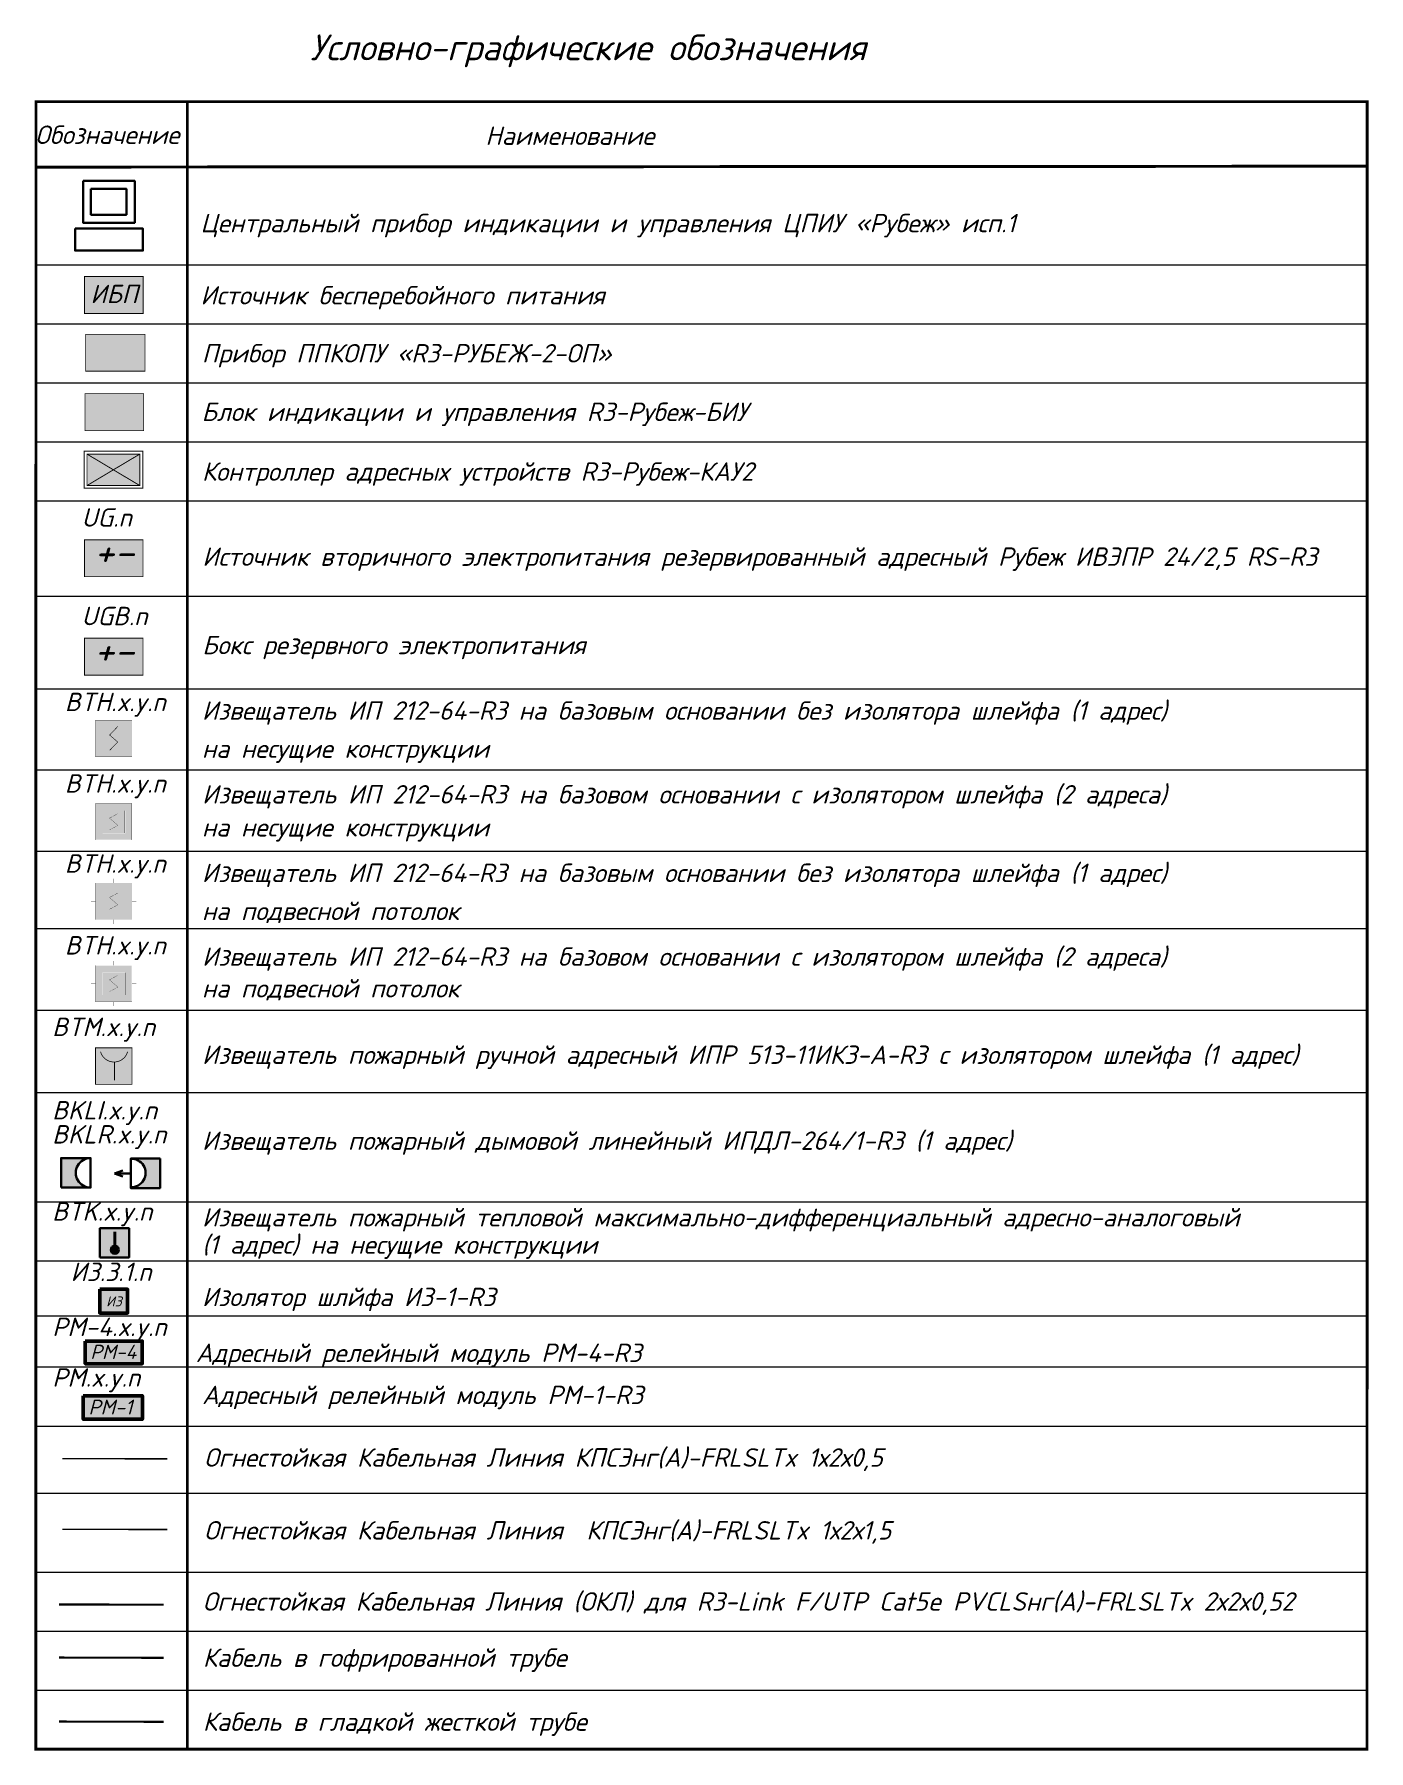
# Model space of a CAD drawing. Header units: millimetres. Extents: x -352922 to 707789, y -273589 to 355472.
# Drawn here: x 115032 to 133123, y -273589 to -250321 of the extents above; entities that cross this region are included whole.
import ezdxf
from ezdxf.enums import TextEntityAlignment as Align

# ---------------------------------------------------------------- set-up
doc = ezdxf.new("R2010")
doc.units = ezdxf.units.MM
doc.header["$LTSCALE"] = 0.5
doc.layers.get('0').update_dxf_attribs({"lineweight": 18})
for name, color, linetype, lineweight in [('! 1 Трасса ПС', 1, 'Continuous', 40), ('! BSN__тонкая  текст - 015', 250, 'Continuous', 15), ('! BSN__тонкая  текст - 02', 250, 'Continuous', 20), ('! ЗКПС НОМЕР 1', 4, 'Continuous', 50), ('! тонкая  текст - 02', 5, 'Continuous', 20), ('13_АПС_кабели', 1, 'Continuous', 30), ('13_АПС_оборудование', 1, 'Continuous', 30), ('13_АПС_текст', 1, 'Continuous', 30), ('7 - тонкая  текст - 02', 5, 'Continuous', 20), ('BSN__основная - 06', 1, 'Continuous', 60), ('BSN__тонкая  текст - 02', 5, 'Continuous', 20), ('RC-Приборы_управления_и_блоки_индикации', 1, 'Continuous', 30), ('АР_Штриховка_Стималит', 5, 'Continuous', 0), ('ОХР', 5, 'Continuous', 30), ('СС_АПС_Оборудование', 1, 'Continuous', 25)]:
    doc.layers.add(name, color=color, linetype=linetype, lineweight=lineweight)
doc.layers.add('! ЗКПС НОМЕР 2', color=7, linetype='Continuous', lineweight=0, true_color=0xf3aae6, transparency=0.5)
for name, color, linetype in [('00_RS485', 30, 'Continuous'), ('1-ПС оборудование', 1, 'Continuous'), ('_ПС', 1, 'Continuous')]:
    doc.layers.add(name, color=color, linetype=linetype)
doc.styles.add('ISOCPEUR', font='isocpeui.ttf', dxfattribs={"height": 250})
doc.linetypes.add('Рабочее в трубе  _о_о_', pattern='A,5,2,[133,ltypeshp.shx,S=0.4,R=0,X=0,Y=0.75],3', length=10)

# ---------------------------------------------------------------- blocks, each defined once
blk = doc.blocks.new('194')
h = blk.add_hatch(color=1)
h.dxf.hatch_style = 1
h.paths.add_polyline_path([(1511.751163714522, -5347.311006320939), (1519.690676613215, -5347.311006320939), (1519.690676613215, -5342.296440308546)])
at = {"ltscale": 0.01, "true_color": 0xe3e3e3}
h = blk.add_hatch(color=254, dxfattribs=at)
h.dxf.hatch_style = 1
h.paths.add_polyline_path([(1519.690676613215, -5342.296440308546), (1511.751163714522, -5342.296440308546), (1511.751163714522, -5347.311006320939), (1519.690676613215, -5347.311006320939)])
at = {"layer": '! тонкая  текст - 02', "color": 1, "ltscale": 100, "const_width": 0.1}
blk.add_lwpolyline([(1511.751163714522, -5342.296440308546), (1519.690676613215, -5342.296440308546), (1519.690676613215, -5347.311006320939), (1511.751163714522, -5347.311006320939)], close=True, dxfattribs=at)
blk = doc.blocks.new('MDL')
at = {"layer": 'АР_Штриховка_Стималит', "true_color": 0xe3e3e3}
h = blk.add_hatch(color=254, dxfattribs=at)
h.dxf.hatch_style = 1
h.paths.add_polyline_path([(137700.7790523173, 401152.6382357341), (137700.7790523173, 401148.3746255544), (137704.3575540328, 401150.5064306442)])
h.paths.add_polyline_path([(137707.9360557483, 401152.6382357341), (137700.7790523173, 401152.6382357341), (137704.3575540328, 401150.5064306442)])
h.paths.add_polyline_path([(137707.9360557483, 401152.6382357341), (137704.3575540328, 401150.5064306443), (137707.9360557483, 401148.3746255544)])
h.paths.add_polyline_path([(137704.3575540328, 401150.5064306442), (137700.7790523173, 401148.3746255544), (137707.9360557483, 401148.3746255544)])
at = {"layer": '1-ПС оборудование', "color": 1, "ltscale": 100, "const_width": 0.125, "elevation": -0.00250876631890656}
for points in [[(137708.3377265186, 401153.0185527578), (137700.3982136199, 401153.0185527578), (137700.3982136199, 401148.0039867454), (137708.3377265186, 401148.0039867454)], [(137707.9360557483, 401152.6382357341), (137700.7790523173, 401152.6382357341), (137700.7790523173, 401148.3746255544), (137707.9360557483, 401148.3746255544)]]:
    blk.add_lwpolyline(points, close=True, dxfattribs=at)
for points in [[(137707.9360557483, 401152.6382357341), (137700.7790523173, 401148.3746255544)], [(137700.7790523173, 401152.6382357341), (137707.9360557483, 401148.3746255544)]]:
    blk.add_lwpolyline(points, dxfattribs=at)
blk = doc.blocks.new('195')
at = {"ltscale": 0.01, "true_color": 0xe3e3e3}
h = blk.add_hatch(color=254, dxfattribs=at)
h.dxf.hatch_style = 1
h.paths.add_polyline_path([(-14318.12914582455, -22148.17009618777), (-14318.12914582455, -22153.17009618777), (-14310.06452196525, -22153.17009618777), (-14310.06452196525, -22148.17009618777)])
at = {"layer": 'RC-Приборы_управления_и_блоки_индикации'}
h = blk.add_hatch(color=256, dxfattribs=at)
h.dxf.hatch_style = 1
h.paths.add_polyline_path([(-14314.1028468427, -22153.16476192712), (-14314.1028468427, -22150.66476192712), (-14310.0835816762, -22150.66476192712), (-14310.0835816762, -22153.16476192712)])
at = {"layer": 'RC-Приборы_управления_и_блоки_индикации', "const_width": 0.1}
blk.add_lwpolyline([(-14310.06452196525, -22153.17009618777), (-14318.12914582455, -22153.17009618777), (-14318.12914582455, -22148.17009618777), (-14310.06452196525, -22148.17009618777)], close=True, dxfattribs=at)
blk = doc.blocks.new('ИПР1')
at = {"layer": 'АР_Штриховка_Стималит', "ltscale": 0.01, "true_color": 0xffffff}
h = blk.add_hatch(color=7, dxfattribs=at)
h.dxf.hatch_style = 1
h.paths.add_polyline_path([(-11645.54715931663, -30228.88040330663), (-11645.54715931663, -30233.84005440772), (-11640.58769875232, -30233.84005440772), (-11640.58769875232, -30228.88040330663)])
at = {"layer": 'BSN__основная - 06', "ltscale": 100, "const_width": 0.1}
blk.add_lwpolyline([(-11645.54715931663, -30228.88040330663), (-11640.58769875232, -30228.88040330663), (-11640.58769875232, -30233.84005440772), (-11645.54715931663, -30233.84005440772)], close=True, dxfattribs=at)
for points in [[(-11644.8620281129, -30229.41071400337), (-11644.814082984, -30229.56068031187), (-11644.78990816942, -30229.62230205839), (-11644.766935892, -30229.67670526716), (-11644.74706343253, -30229.71969718102), (-11644.7257567966, -30229.76248434692), (-11644.6896298333, -30229.82996761479), (-11644.6471706196, -30229.90487238247), (-11644.60051789685, -30229.97663429991), (-11644.55491353685, -30230.04053907929), (-11644.50511566782, -30230.10339623358), (-11644.42899447982, -30230.19126542925), (-11644.3839143012, -30230.23945590761), (-11644.32048754228, -30230.30021783669), (-11644.20778709569, -30230.39659879345), (-11644.1080122526, -30230.47028881416), (-11644.00736815177, -30230.53471740603), (-11643.91406270632, -30230.58814598474), (-11643.81341860548, -30230.63686027558), (-11643.70596003067, -30230.68295550393), (-11643.58721824855, -30230.72255103226), (-11643.45721964253, -30230.75764627219), (-11643.35133366991, -30230.77859864873), (-11643.22867366113, -30230.79588436242), (-11642.9833124413, -30230.80789363052), (-11642.74935937222, -30230.78639623499), (-11642.54967660675, -30230.74794412055), (-11642.29446304363, -30230.66178555635), (-11642.03924948053, -30230.53771724278), (-11641.80472893571, -30230.36195380054), (-11641.60124783119, -30230.17240497918), (-11641.45508706322, -30229.96733561711), (-11641.32910129221, -30229.76698691718), (-11641.23427333814, -30229.53550295922), (-11641.19354456221, -30229.41166690004)], [(-11642.97320039, -30230.81666008814), (-11642.97320039, -30233.28851311619)]]:
    blk.add_lwpolyline(points, dxfattribs=at)
blk = doc.blocks.new('*U23')
at = {"linetype": 'Continuous', "lineweight": 20, "true_color": 0xffffff, "transparency": 33554559}
h = blk.add_hatch(color=7, dxfattribs=at)
h.dxf.hatch_style = 1
h.paths.add_polyline_path([(-218.17669289062, 520.6297242049238), (-218.17669289062, -275.6544544163241), (1786.433933452447, -275.6544544163241), (1786.433933452447, 520.6297242049238)])
h.paths.add_polyline_path([(-1570.366124366617, -1070.031865632977), (1672.596375633383, -1070.031865632977), (1672.596375633383, -565.1318656329767), (-1570.366124366617, -565.1318656329767)], flags=9)
at = {"color": 1, "lineweight": 50, "transparency": 33554559}
blk.add_lwpolyline([(-218.17669289062, 520.6297242049238), (1786.433933452447, 520.6297242049238), (1786.433933452447, -275.6544544163241), (-218.17669289062, -275.6544544163241)], close=True, dxfattribs=at)
at = {"color": 1, "transparency": 33554559, "insert": (-42.20361465608585, 390.0268874110152), "char_height": 500, "attachment_point": 1, "style": 'ISOCPEUR'}
blk.add_mtext_dynamic_manual_height_columns('РМ-1', width=896.2439138138725, gutter_width=1500, heights=[0], dxfattribs=at)
at = {"transparency": 33554559, "style": 'ISOCPEUR'}
blk.add_attdef('НУМЕРАЦИЯ', (-977.2011125380532, 936.9417496873089), '', height=500, dxfattribs=at)
at = {"color": 5, "transparency": 33554559, "style": 'ISOCPEUR'}
blk.add_attdef('ПОМ.', text='', height=200, dxfattribs=at).set_placement((-37.32930324019981, 472.9460033446521), align=Align.RIGHT)
at = {"transparency": 33554559, "style": 'ISOCPEUR', "flags": 1}
blk.add_attdef('НОМ', (1222.063316117503, 569.9191997461585), '', height=250, dxfattribs=at)
at = {"color": 6, "lineweight": 20, "transparency": 33554559, "style": 'ISOCPEUR', "flags": 1}
for tag, p in [('ПОМЕЩЕНИЕ', (1644.705940218919, -43.09358822065406)), ('ИД', (2550.387777871743, -399.9893409157667))]:
    blk.add_attdef(tag, p, '', height=250, dxfattribs=at)
at = {"color": 6, "lineweight": 40, "transparency": 33554559, "style": 'ISOCPEUR'}
blk.add_attdef('СЛУЖЕБНЫЙОТКР', (-996.5339245406794, -746.8217772839562), '', height=220, dxfattribs=at)
at = {"color": 2, "linetype": 'Continuous', "lineweight": 30, "transparency": 33554559, "style": 'ISOCPEUR', "flags": 1}
blk.add_attdef('ID', (2009.733958638244, -410.7006026413219), '', height=250, dxfattribs=at)
blk = doc.blocks.new('АРМ СВН')
at = {"layer": 'ОХР', "color": 0, "lineweight": 30}
for points in [[(95408.01438636158, 95807.05962782627), (96806.42184401129, 95807.05962782627), (96806.42184401129, 94673.0654027496), (95408.01438636158, 94673.0654027496)], [(95618.12100405525, 95588.48533490094), (96582.49526376475, 95588.48533490094), (96582.49526376475, 94890.95756457743), (95618.12100405525, 94890.95756457743)], [(95188.19060749596, 94515.20077744825), (97030.13248735527, 94515.20077744825), (97030.13248735527, 93920.18756627219), (95188.19060749596, 93920.18756627219)]]:
    blk.add_lwpolyline(points, close=True, dxfattribs=at)
blk = doc.blocks.new('БП1')
at = {"ltscale": 0.01, "true_color": 0xe3e3e3}
h = blk.add_hatch(color=254, dxfattribs=at)
h.dxf.hatch_style = 1
h.paths.add_polyline_path([(-11668.50352331102, -30194.50509414471), (-11668.50352331102, -30189.49052813228), (-11676.4430362097, -30189.49052813228), (-11676.4430362097, -30194.50509414471)])
at = {"layer": '! тонкая  текст - 02', "color": 1, "ltscale": 100, "const_width": 0.125, "elevation": 0.00250876631890656}
blk.add_lwpolyline([(-11676.4430362097, -30189.49052813228), (-11668.50352331102, -30189.49052813228), (-11668.50352331102, -30194.50509414471), (-11676.4430362097, -30194.50509414471)], close=True, dxfattribs=at)
at = {"layer": '! BSN__тонкая  текст - 015', "color": 1, "style": 'ISOCPEUR'}
blk.add_text('ИБП', height=2.5, dxfattribs=at).set_placement((-11672.43482024962, -30193.11421281847), align=Align.CENTER)
blk = doc.blocks.new('*U22')
at = {"linetype": 'Continuous', "lineweight": 20, "true_color": 0xffffff, "transparency": 33554559}
h = blk.add_hatch(color=7, dxfattribs=at)
h.dxf.hatch_style = 1
h.paths.add_polyline_path([(-275.539010918541, 639.6803268585552), (-275.539010918541, -156.6038517626927), (1729.071615424526, -156.6038517626927), (1729.071615424526, 639.6803268585552)])
h.paths.add_polyline_path([(-1627.728442394538, -950.9812629793453), (1615.234057605462, -950.9812629793453), (1615.234057605462, -446.0812629793453), (-1627.728442394538, -446.0812629793453)], flags=9)
at = {"color": 1, "lineweight": 50, "transparency": 33554559}
blk.add_lwpolyline([(-275.539010918541, 639.6803268585552), (1729.071615424526, 639.6803268585552), (1729.071615424526, -156.6038517626927), (-275.539010918541, -156.6038517626927)], close=True, dxfattribs=at)
at = {"color": 1, "transparency": 33554559, "insert": (-99.56593268400684, 509.0774900646466), "char_height": 500, "attachment_point": 1, "style": 'ISOCPEUR'}
blk.add_mtext_dynamic_manual_height_columns('РМ-4', width=896.2439138138725, gutter_width=1500, heights=[0], dxfattribs=at)
at = {"transparency": 33554559, "style": 'ISOCPEUR'}
blk.add_attdef('НУМЕРАЦИЯ', (-115.9913303621947, 839.4726057040048), '', height=500, dxfattribs=at)
at = {"color": 5, "transparency": 33554559, "style": 'ISOCPEUR'}
blk.add_attdef('ПОМ.', text='', height=200, dxfattribs=at).set_placement((-37.32930324019981, 472.9460033446521), align=Align.RIGHT)
at = {"transparency": 33554559, "style": 'ISOCPEUR', "flags": 1}
blk.add_attdef('НОМ', (1222.063316117503, 569.9191997461585), '', height=250, dxfattribs=at)
at = {"color": 6, "lineweight": 20, "transparency": 33554559, "style": 'ISOCPEUR', "flags": 1}
for tag, p in [('ПОМЕЩЕНИЕ', (1644.705940218919, -43.09358822065406)), ('ИД', (2550.387777871743, -399.9893409157667))]:
    blk.add_attdef(tag, p, '', height=250, dxfattribs=at)
at = {"color": 6, "lineweight": 40, "transparency": 33554559, "style": 'ISOCPEUR'}
blk.add_attdef('СЛУЖЕБНЫЙОТКР', (-996.5339245406794, -746.8217772839562), '', height=220, dxfattribs=at)
at = {"color": 2, "linetype": 'Continuous', "lineweight": 30, "transparency": 33554559, "style": 'ISOCPEUR', "flags": 1}
blk.add_attdef('ID', (2009.733958638244, -410.7006026413219), '', height=250, dxfattribs=at)
blk = doc.blocks.new('ФОН')
at = {"color": 1, "linetype": 'Continuous', "lineweight": 30, "transparency": 33554559}
blk.add_lwpolyline([(68.61234657499813, 234.3966432178434), (73.74055137499812, 234.3966432178434), (73.74055137499812, 239.5248480178434), (68.61234657499813, 239.5248480178434)], close=True, dxfattribs=at)
blk = doc.blocks.new('мчсяячмафыв')
h = blk.add_hatch(color=1)
h.dxf.hatch_style = 1
h.paths.add_polyline_path([(0.5552731010556613, -0.760371762680732), (0.5552731010556617, -0.593012155937231), (-4.57293169894433, -0.593012155937231), (-4.57293169894433, -5.721216955937223), (0.3672160093186676, -5.721216955937223, -1)])
at = {"color": 1}
for points in [[(3.391799086195533, -3.157114555937142), (1.911339277728985, -2.634551501774695)], [(0.5552731010557181, -3.157114555937142), (3.391799086195533, -3.157114555937142)], [(3.391799086195533, -3.157114555937142), (1.911339277728985, -3.679677610099588)]]:
    blk.add_lwpolyline(points, dxfattribs=at)
blk.add_arc((0.4612445552029385, -3.240794359309575), 2.482204186867421, 87.8290552541946, 272.1709447458054, dxfattribs=at)
blk.add_blockref('ФОН', (-73.18527827394246, -240.1178601737806))
blk = doc.blocks.new('A$C9eb36a08')
h = blk.add_hatch(color=1)
h.dxf.hatch_style = 1
edge = h.paths.add_edge_path()
edge.add_line((200.624639307257, 206.1965686440526), (-198.735335133737, 206.1965686440526))
edge.add_line((-198.735335133737, 206.1965686440526), (-198.735335133737, -193.1634057969059))
edge.add_line((-198.735335133737, -193.1634057969059), (200.6246393097099, -193.1634057969059))
edge.add_arc((199.4584976383815, 6.516581423566208), 199.683392355913, 89.66539342633052, 270.3346065743733, ccw=False)
at = {"color": 1}
blk.add_arc((199.5763771503336, 6.516581423618684), 199.6827387380083, 89.69921649752291, 270.3007835024771, dxfattribs=at)
at = {"xscale": 77.8752, "yscale": 77.8752, "zscale": 77.8752}
blk.add_blockref('ФОН', (-5541.935547130997, -18446.84887571511), dxfattribs=at)
blk = doc.blocks.new('Т1')
at = {"linetype": 'Continuous', "lineweight": 20, "true_color": 0xffffff}
h = blk.add_hatch(color=7, dxfattribs=at)
h.dxf.hatch_style = 1
h.paths.add_polyline_path([(73.74055137499812, 239.5248480178434), (68.61234657499813, 239.5248480178434), (68.61234657499813, 234.3966432178434), (73.74055137499812, 234.3966432178434)])
h = blk.add_hatch(color=7, dxfattribs=at)
h.dxf.hatch_style = 1
h.paths.add_polyline_path([(71.88519195425265, 235.7220385474235, 1), (70.60314075425264, 235.7220385474235, 1)])
at = {"color": 1, "linetype": 'Continuous', "lineweight": 40}
blk.add_line((71.24416635425264, 236.3630641474235), (71.24416635425264, 238.8838224178434), dxfattribs=at)
blk.add_circle((71.24416635425264, 235.7220385474235), 0.6410256, dxfattribs=at)
blk.add_blockref('ФОН', (0, 0))
blk = doc.blocks.new('*U21')
at = {"transparency": 33554559, "xscale": 200.0000001479999, "yscale": 200.0000001479999, "zscale": 200.0000001479999}
blk.add_blockref('Т1', (-13741.329982559, -47294.01364588982), dxfattribs=at)
at = {"transparency": 33554559, "style": 'ISOCPEUR', "flags": 1}
blk.add_attdef('НОМ', (1222.063316117503, 569.9191997461585), '', height=250, dxfattribs=at)
at = {"transparency": 33554559, "style": 'ISOCPEUR'}
blk.add_attdef('НУМЕРАЦИЯ', (1297.20558038642, -43.58353806247032), '', height=500, dxfattribs=at)
at = {"color": 6, "lineweight": 20, "transparency": 33554559, "style": 'ISOCPEUR', "flags": 1}
for tag, p in [('ПОМЕЩЕНИЕ', (1644.705940218919, -43.09358822065406)), ('ИД', (2550.387777871743, -399.9893409157667))]:
    blk.add_attdef(tag, p, '', height=250, dxfattribs=at)
at = {"color": 2, "linetype": 'Continuous', "lineweight": 30, "transparency": 33554559, "style": 'ISOCPEUR', "flags": 1}
blk.add_attdef('ID', (2009.733958638244, -410.7006026413219), '', height=250, dxfattribs=at)
blk = doc.blocks.new('748')
at = {"layer": 'АР_Штриховка_Стималит', "true_color": 0xffffff}
h = blk.add_hatch(color=7, dxfattribs=at)
h.dxf.hatch_style = 1
h.paths.add_polyline_path([(1611.519763114311, -5339.796988872809), (1606.648196330751, -5339.796988872809), (1606.648196330751, -5344.668983577181), (1611.519763114311, -5344.668983577181)])
h.paths.add_polyline_path([(1610.643547401585, -5340.730128484312), (1610.643547401585, -5343.792492031733), (1607.578767246679, -5343.792492031733), (1607.578767246679, -5340.730128484312)], flags=16)
h = blk.add_hatch(color=7, dxfattribs=at)
h.dxf.hatch_style = 1
h.paths.add_polyline_path([(1607.575398063597, -5340.721917110875), (1607.575398063597, -5343.74574406614), (1610.590727773255, -5343.74574406614), (1610.590727773255, -5340.721917110875)])
at = {"color": 1, "lineweight": 5, "ltscale": 100, "elevation": 0.002508766318906562}
for points, const_width in [([(1606.614619830498, -5344.702273676437), (1611.551506006357, -5344.702273676437), (1611.551506006357, -5339.765387500578), (1606.614619830498, -5339.765387500578)], 0.03), ([(1607.575398063597, -5343.74574406614), (1610.590727773255, -5343.74574406614), (1610.590727773255, -5340.721917110875), (1607.575398063597, -5340.721917110875)], 0.01)]:
    blk.add_lwpolyline(points, close=True, dxfattribs=dict(at, const_width=const_width))
at = {"color": 1, "lineweight": 5, "ltscale": 100, "const_width": 0.03, "elevation": 0.002508766318906562}
blk.add_lwpolyline([(1609.638248457497, -5341.138221411872), (1608.509330114597, -5341.741210246742), (1609.656795722258, -5342.726450930274), (1608.546240545118, -5343.324055934249)], dxfattribs=at)
blk = doc.blocks.new('101')
at = {"layer": '! ЗКПС НОМЕР 2', "true_color": 0xffffff, "transparency": 33554687}
h = blk.add_hatch(color=7, dxfattribs=at)
h.dxf.hatch_style = 1
h.paths.add_polyline_path([(-12942.01374964428, -22141.86793259812), (-12946.97321020857, -22141.86793259812), (-12946.97321020857, -22146.82758369923), (-12942.01374964428, -22146.82758369923)])
at = {"layer": 'BSN__основная - 06', "color": 1, "lineweight": 30, "ltscale": 100, "const_width": 0.03000000000000001, "elevation": 0.00250876631890656}
blk.add_lwpolyline([(-12946.97321020857, -22141.86793259812), (-12942.01374964428, -22141.86793259812), (-12942.01374964428, -22146.82758369923), (-12946.97321020857, -22146.82758369923)], close=True, dxfattribs=at)
at = {"layer": 'BSN__основная - 06', "color": 1, "lineweight": 30, "ltscale": 100, "const_width": 0.07, "elevation": 0.00250876631890656}
blk.add_lwpolyline([(-12943.94250254858, -22142.70405016032), (-12945.04445730428, -22143.86900960548), (-12943.94250254858, -22144.82650669186), (-12945.0284958628, -22145.92763233268)], dxfattribs=at)
blk = doc.blocks.new('746')
at = {"layer": '! ЗКПС НОМЕР 1', "true_color": 0x78b1e2}
h = blk.add_hatch(color=143, dxfattribs=at)
h.dxf.hatch_style = 1
h.paths.add_polyline_path([(846.5088361436274, -5270.353580021907), (846.5088361436274, -5275.226844894348), (851.3843345811473, -5275.226844894348), (851.3843345811473, -5270.353580021907)])
h.paths.add_polyline_path([(850.5043616763137, -5271.287245091495), (850.5043616763137, -5274.35447257108), (847.4479905810895, -5274.35447257108), (847.4479905810895, -5271.287245091495)], flags=16)
at = {"layer": 'АР_Штриховка_Стималит', "true_color": 0xffffff}
h = blk.add_hatch(color=7, dxfattribs=at)
h.dxf.hatch_style = 1
h.paths.add_polyline_path([(847.4729964073949, -5271.310678987133), (847.4729964073949, -5274.334505942397), (850.4883261170535, -5274.334505942397), (850.4883261170535, -5271.310678987133)])
at = {"layer": '! BSN__тонкая  текст - 015', "color": 1, "lineweight": 30, "ltscale": 100, "const_width": 0.05}
for points in [[(848.9348308578483, -5269.737895973212), (848.9348308578483, -5270.309253339834)], [(846.4462741254574, -5272.772876437542), (845.8749167588358, -5272.772876437542)], [(852.0055342651631, -5272.772876437542), (851.4341768985414, -5272.772876437542)], [(848.9348308578483, -5275.278351645778), (848.9348308578483, -5275.8497090124)]]:
    blk.add_lwpolyline(points, dxfattribs=at)
at = {"color": 1, "lineweight": 5, "ltscale": 100, "elevation": 0.002508766318906562}
for points, const_width in [([(846.4771060991679, -5275.26017210037), (851.4139922750273, -5275.26017210037), (851.4139922750273, -5270.323285924511), (846.4771060991679, -5270.323285924511)], 0.03), ([(847.4729964073949, -5274.334505942397), (850.4883261170535, -5274.334505942397), (850.4883261170535, -5271.310678987133), (847.4729964073949, -5271.310678987133)], 0.01)]:
    blk.add_lwpolyline(points, close=True, dxfattribs=dict(at, const_width=const_width))
at = {"color": 1, "lineweight": 5, "ltscale": 100, "const_width": 0.03, "elevation": 0.004780863597295251}
blk.add_lwpolyline([(849.4816339670133, -5271.683883990359), (848.3527156241134, -5272.286872825229), (849.5001812317741, -5273.272113508761), (848.3896260546344, -5273.869718512737)], dxfattribs=at)
blk = doc.blocks.new('102')
at = {"layer": '! ЗКПС НОМЕР 1', "true_color": 0x78b1e2}
h = blk.add_hatch(color=143, dxfattribs=at)
h.dxf.hatch_style = 1
h.paths.add_polyline_path([(1716.113694415792, -5163.039937988546), (1711.154233851485, -5163.039937988546), (1711.154233851485, -5167.999589089693), (1716.113694415792, -5167.999589089693)])
at = {"layer": '! BSN__тонкая  текст - 015', "color": 1, "lineweight": 30, "ltscale": 100, "const_width": 0.03000000000000001, "elevation": 0.00250876631890656}
blk.add_lwpolyline([(1711.154233851485, -5163.039937988546), (1716.113694415792, -5163.039937988546), (1716.113694415792, -5167.999589089693), (1711.154233851485, -5167.999589089693)], close=True, dxfattribs=at)
at = {"layer": '! BSN__тонкая  текст - 015', "color": 1, "lineweight": 30, "ltscale": 100, "const_width": 0.05}
for points in [[(1713.634532998612, -5162.454548037247), (1713.634532998612, -5163.025905403869)], [(1711.145976266222, -5165.489528501576), (1710.5746188996, -5165.489528501576)], [(1716.705236405927, -5165.489528501576), (1716.133879039306, -5165.489528501576)], [(1713.634532998612, -5168.013808176953), (1713.634532998612, -5168.585165543574)]]:
    blk.add_lwpolyline(points, dxfattribs=at)
at = {"color": 1, "lineweight": 5, "ltscale": 100, "const_width": 0.03, "elevation": 0.004780863597295249}
blk.add_lwpolyline([(1714.181336107777, -5164.400536054396), (1713.052417764877, -5165.003524889264), (1714.199883372537, -5165.988765572794), (1713.089328195398, -5166.58637057677)], dxfattribs=at)
blk = doc.blocks.new('*U27')
at = {"linetype": 'Continuous', "lineweight": 20, "true_color": 0xffffff, "transparency": 33554559}
h = blk.add_hatch(color=7, dxfattribs=at)
h.dxf.hatch_style = 1
h.paths.add_polyline_path([(0.1887223607773194, -598.9013501249665), (979.2337382509068, -598.9013501249665), (979.2337382509068, 236.7053887059047), (0.1887223607773194, 236.7053887059046)])
at = {"color": 1, "lineweight": 50, "transparency": 33554559}
blk.add_lwpolyline([(0.1887223607773194, 236.7053887059046), (979.2337382509068, 236.7053887059046), (979.2337382509068, -598.9013501249665), (0.1887223607773194, -598.9013501249665)], close=True, dxfattribs=at)
at = {"color": 1, "transparency": 33554559, "insert": (226.7324500907562, -13.56761409339742), "char_height": 350, "attachment_point": 1, "style": 'ISOCPEUR'}
blk.add_mtext_dynamic_manual_height_columns('ИЗ', width=896.2439138138725, gutter_width=1500, heights=[0], dxfattribs=at)
at = {"color": 5, "transparency": 33554559, "style": 'ISOCPEUR'}
blk.add_attdef('ПОМ.', text='', height=200, dxfattribs=at).set_placement((-37.32930324019981, 472.9460033446521), align=Align.RIGHT)
at = {"transparency": 33554559, "style": 'ISOCPEUR', "flags": 1}
blk.add_attdef('НОМ', (1222.063316117503, 569.9191997461585), '', height=250, dxfattribs=at)
at = {"transparency": 33554559, "style": 'ISOCPEUR'}
blk.add_attdef('НУМЕРАЦИЯ', (1344.879862135473, -19.75188266626424), '', height=500, dxfattribs=at)
at = {"color": 6, "lineweight": 20, "transparency": 33554559, "style": 'ISOCPEUR', "flags": 1}
for tag, p in [('ПОМЕЩЕНИЕ', (1644.705940218919, -43.09358822065406)), ('ИД', (2550.387777871743, -399.9893409157667))]:
    blk.add_attdef(tag, p, '', height=250, dxfattribs=at)
at = {"color": 6, "lineweight": 40, "transparency": 33554559, "style": 'ISOCPEUR'}
blk.add_attdef('СЛУЖЕБНЫЙОТКР', (-996.5339245406794, -746.8217772839562), '', height=220, dxfattribs=at)
at = {"color": 2, "linetype": 'Continuous', "lineweight": 30, "transparency": 33554559, "style": 'ISOCPEUR', "flags": 1}
blk.add_attdef('ID', (2009.733958638244, -410.7006026413219), '', height=250, dxfattribs=at)

msp = doc.modelspace()

# ---------------------------------------------------------------- hatches: boundary and pattern name
at = {"ltscale": 0.01, "true_color": 0xe3e3e3}
h = msp.add_hatch(color=254, dxfattribs=at)
h.dxf.hatch_style = 1
h.paths.add_polyline_path([(116504.901409097, -257673.683734643), (116504.901409097, -257172.2271334005), (115710.950119229, -257172.2271334005), (115710.950119229, -257673.683734643)])
h = msp.add_hatch(color=254, dxfattribs=at)
h.dxf.hatch_style = 1
h.paths.add_polyline_path([(116504.901409097, -259010.1553979844), (116504.901409097, -258508.6987967419), (115710.950119229, -258508.6987967419), (115710.950119229, -259010.1553979844)])

# ---------------------------------------------------------------- linework, layer by layer
at = {"layer": '! 1 Трасса ПС', "const_width": 20}
msp.add_lwpolyline([(116835.3552738343, -269632.5576182455), (115411.5488363419, -269630.336304754)], dxfattribs=at)
at = {"layer": '! 1 Трасса ПС', "color": 84, "const_width": 20}
msp.add_lwpolyline([(116835.3552738343, -270590.5002578972), (115411.5488363419, -270588.2789444057)], dxfattribs=at)
at = {"layer": '! тонкая  текст - 02', "color": 1, "ltscale": 100, "const_width": 12.5, "elevation": 0.250876631890656}
for points in [[(115710.950119229, -257172.2271334005), (116504.901409097, -257172.2271334005), (116504.901409097, -257673.683734643), (115710.950119229, -257673.683734643)], [(115710.950119229, -258508.6987967419), (116504.901409097, -258508.6987967419), (116504.901409097, -259010.1553979844), (115710.950119229, -259010.1553979844)]]:
    msp.add_lwpolyline(points, close=True, dxfattribs=at)
at = {"layer": '00_RS485', "ltscale": 7, "const_width": 30}
msp.add_lwpolyline([(116784.3347853188, -271609.9885430678), (115364.0231776153, -271607.7672295764)], dxfattribs=at)
at = {"layer": '00_RS485', "color": 0, "linetype": 'Рабочее в трубе  _о_о_', "transparency": 33554687, "const_width": 30}
msp.add_lwpolyline([(116784.3347853188, -272329.4550996353), (115364.0231776153, -272327.2337861438)], dxfattribs=at)
at = {"layer": '00_RS485', "color": 0, "ltscale": 7, "transparency": 33554687, "const_width": 30}
msp.add_lwpolyline([(116784.3347853188, -273197.0465424231), (115364.0231776153, -273194.8252289316)], dxfattribs=at)
at = {"layer": '7 - тонкая  текст - 02', "color": 7}
for p, q in [((115051.3887172539, -253445.990435974), (133098.8827711332, -253445.990435974)), ((115051.2704456509, -254245.990435974), (133098.2737900829, -254245.990435974)), ((115050.6614646001, -255045.990435974), (133097.6648090321, -255045.990435974)), ((115050.5431929971, -255845.990435974), (133097.0558279813, -255845.990435974)), ((115050.424921394, -256645.990435974), (133096.4468469308, -256645.990435974)), ((115050.1711487651, -257935.6645346757), (133096.1930743018, -257935.6645346757)), ((115049.8333952117, -259193.9832996672), (133093.5193473893, -259193.9832996672)), ((115050.3064816243, -259193.9832996672), (133095.8369999889, -259193.9832996672)), ((115050.3064816243, -259193.9832996672), (133095.3462905413, -259193.9832996672)), ((115049.6707717575, -260293.9832996672), (133093.5193473893, -260293.9832996672)), ((115049.5081483033, -261393.9832996672), (133093.5193473893, -261393.9832996672)), ((115049.3531080876, -262442.6895758447), (133093.5193473893, -262442.6895758447)), ((115049.0244816764, -263550.7986109462), (133093.5193473892, -263550.7986109462)), ((115049.1892857975, -263550.7986109462), (133093.5193473892, -263550.7986109462)), ((115049.0244816764, -264665.5488422881), (133093.5193473892, -264665.5488422881)), ((115048.5510589303, -266150.5767159895), (133093.519347389, -266150.5767159895)), ((115048.4327873273, -266950.5767159895), (133093.519347389, -266950.5767159895)), ((115048.3145157242, -268383.8919651189), (133093.519347389, -268383.8919651189)), ((115048.1960759545, -269188.534248872), (133093.519347389, -269188.534248872)), ((115046.397731354, -270096.0964952912), (133092.9103663382, -270096.0964952912)), ((115046.397731354, -271169.0424325764), (133092.9103663382, -271169.0424325764)), ((115045.7887503032, -271969.0424325764), (133092.3013852874, -271969.0424325764)), ((115045.1797692524, -272769.0424325764), (133091.6924042366, -272769.0424325764)), ((115044.5707882016, -273569.0424325764), (133091.0834231859, -273569.0424325764))]:
    msp.add_line(p, q, dxfattribs=at)
at = {"layer": '7 - тонкая  текст - 02', "color": 7, "transparency": 33554687}
msp.add_line((115048.3145157242, -267696.1908788476), (133093.519347389, -267696.1908788476), dxfattribs=at)
at = {"layer": '_ПС', "color": 7, "ltscale": 100, "const_width": 40}
msp.add_lwpolyline([(115054.5782270323, -251233.6300742718), (133103.0837624882, -251233.6300742718), (133100.01977007, -273569.0424325764), (115051.5142346141, -273569.0424325764)], close=True, dxfattribs=at)
for points in [[(117105.8871013032, -251233.6300742718), (117105.8871013032, -273569.0424325764)], [(115051.5070401803, -252120.6225600395), (133099.5009563422, -252108.8784905332)]]:
    msp.add_lwpolyline(points, dxfattribs=at)

# ---------------------------------------------------------------- block references
at = {"layer": '! BSN__тонкая  текст - 015', "color": 54, "xscale": 100, "yscale": 100, "zscale": 100}
msp.add_blockref('БП1', (1283357.623044285, 2765346.535476426, -0.250876631890656), dxfattribs=at)
at = {"layer": '! BSN__тонкая  текст - 02', "xscale": 100, "yscale": 100, "zscale": 100}
for name, p in [('195', (1547539.199113094, 1960429.70740755)), ('194', (-35455.8780932948, 279036.9204795489))]:
    msp.add_blockref(name, p, dxfattribs=at)
at = {"layer": '13_АПС_кабели'}
msp.add_blockref('A$C9eb36a08', (115593.3361891895, -265761.8999221365), dxfattribs=at)
at = {"layer": '13_АПС_оборудование'}
for name, p, xscale, yscale, zscale in [('101', (1410557.273756806, 1954566.664926629), 100, 100, 100), ('748', (-44800.38052767969, 273227.5446357199), 100, 100, 100), ('102', (-55255.5275356982, 254477.1941173612, 0.250876631890656), 100, 100, 100), ('746', (31214.4426783782, 264090.273617101, 0.250876631890656), 100, 100, 100), ('*U23', (115781.8958237185, -268986.5734006793), 0.4, 0.4, 0.4)]:
    msp.add_blockref(name, p, dxfattribs=dict(at, xscale=xscale, yscale=yscale, zscale=zscale))
at = {"layer": '13_АПС_оборудование', "color": 5, "xscale": 100, "yscale": 100, "zscale": 100}
msp.add_blockref('ИПР1', (1280415.740500536, 2758827.75429288, 0.5017532637813121), dxfattribs=at)
at = {"layer": '13_АПС_оборудование', "color": 18, "true_color": 0x000000, "xscale": 77.8752, "yscale": 77.8752, "zscale": 77.8752, "rotation": 180}
msp.add_blockref('мчсяячмафыв', (116381.595237034, -266008.3804116296), dxfattribs=at)
at = {"layer": '13_АПС_оборудование', "color": 4, "lineweight": 25, "xscale": 0.385, "yscale": 0.385, "zscale": 0.385}
for name, p in [('*U21', (115928.2459296904, -266741.284568724, 0.5017532637813121)), ('*U22', (115829.1925707205, -268282.1860677116, 0.5017532587813122))]:
    msp.add_blockref(name, p, dxfattribs=at)
at = {"layer": '13_АПС_оборудование', "color": 4, "lineweight": 25, "transparency": 33554559, "xscale": 0.385, "yscale": 0.385, "zscale": 0.385}
msp.add_blockref('*U27', (115918.5772973206, -267425.4364097998, 0.5017532637813122), dxfattribs=at)
at = {"layer": 'BSN__тонкая  текст - 02', "color": 253, "xscale": 100, "yscale": 100, "zscale": 100}
msp.add_blockref('MDL', (-13654332.27276274, -40371275.29645768, 0.250876631890656), dxfattribs=at)
at = {"layer": 'СС_АПС_Оборудование', "lineweight": 60, "ltscale": 100, "xscale": 0.5, "yscale": 0.5, "zscale": 0.5}
msp.add_blockref('АРМ СВН', (67988.9931982623, -300211.8939832603), dxfattribs=at)

# ---------------------------------------------------------------- texts
at = {"layer": '! BSN__тонкая  текст - 015', "color": 7, "style": 'ISOCPEUR'}
for s, height, p in [('Условно-графические обозначения ', 350, (118771.9680203288, -250673.1347472931, -588.0100723562955)), ('Центральный прибор индикации и управления ЦПИУ «Рубеж» исп.1', 250, (117284.2337336955, -253004.8185870962)), ('Источник бесперебойного питания', 250, (117284.2337336955, -253983.1118170603)), ('Прибор ППКОПУ «R3-РУБЕЖ-2-ОП»', 250, (117302.8244634164, -254769.6757555914, 0.250876631890656)), ('Блок индикации и управления R3-Рубеж-БИУ', 250, (117299.129670043, -255563.3006507729)), ('Контроллер адресных устройств R3-Рубеж-КАУ2', 250, (117304.3278873903, -256373.3321459938, 0.250876631890656)), ('Источник вторичного электропитания резервированный адресный Рубеж ИВЭПР 24/2,5 RS-R3', 250, (117308.6339079482, -257526.7615308401, 0.250876631890656)), ('Бокс резервного электропитания', 250, (117308.6339079482, -258724.5909111632, 0.250876631890656)), ('Извещатель ИП 212-64-R3 на базовым основании без изолятора шлейфа (1 адрес) ', 250, (117304.1581980619, -259613.391776365, 0.250876631890656)), ('на несущие конструкции', 250, (117304.1581980619, -260129.7298454044, 0.250876631890656)), ('Извещатель ИП 212-64-R3 на базовом основании с изолятором шлейфа (2 адреса)', 250, (117306.3179051013, -260748.5392858346, 0.250876631890656)), ('на несущие конструкции', 250, (117304.1581980619, -261196.111276068, 0.250876631890656)), ('Извещатель ИП 212-64-R3 на базовым основании без изолятора шлейфа (1 адрес) ', 250, (117304.1581980619, -261813.391776365, 0.250876631890656)), ('на подвесной потолок', 250, (117304.1581980619, -262329.7298454044, 0.250876631890656)), ('Извещатель ИП 212-64-R3 на базовом основании с изолятором шлейфа (2 адреса)', 250, (117306.3179051013, -262948.5392858346, 0.250876631890656)), ('на подвесной потолок', 250, (117304.1581980619, -263378.4361215818, 0.250876631890656)), ('Извещатель пожарный ручной адресный ИПР 513-11ИКЗ-А-R3 с изолятором шлейфа (1 адрес) ', 250, (117305.6135854902, -264279.1674760706, 0.250876631890656)), ('Извещатель пожарный дымовой линейный ИПДЛ-264/1-R3 (1 адрес)', 250, (117305.6135854902, -265443.9893124211, 0.250876631890656)), ('Извещатель пожарный тепловой максимально-дифференциальный адресно-аналоговый', 250, (117305.6135854902, -266482.8018255867, 0.250876631890656)), ('(1 адрес) на несущие конструкции', 250, (117305.6135854902, -266853.2488199389, 0.250876631890656)), ('Изолятор шлйфа ИЗ-1-R3', 250, (117305.6135854902, -267562.5111518097, 0.250876631890656)), ('Адресный релейный модуль РМ-4-R3', 250, (117220.9975699967, -268320.2185212735, 0.250876631890656)), ('Адресный релейный модуль РМ-1-R3', 250, (117305.6135854902, -268891.3602538421, 0.250876631890656)), ('Огнестойкая Кабельная Линия КПСЭнг(A)-FRLSLTx 1х2х0,5', 250, (117334.1655339779, -269739.4316917607, 0.250876631890656)), ('Огнестойкая Кабельная Линия  КПСЭнг(A)-FRLSLTx 1х2х1,5', 250, (117334.1655339779, -270726.808016208, 0.250876631890656)), ('Огнестойкая Кабельная Линия (ОКЛ) для R3-Link F/UTP Cat5e PVCLSнг(А)-FRLSLTx 2х2х0,52', 250, (117316.2287113698, -271691.1167769644, 0.250876631890656))]:
    msp.add_text(s, height=height, dxfattribs=at).set_placement(p)
for s, p in [('Обозначение ', (116100.3126247227, -251807.2503233205)), ('Наименование ', (122372.3134518829, -251819.9134731542))]:
    msp.add_text(s, height=250, dxfattribs=at).set_placement(p, align=Align.CENTER)
at = {"layer": '! BSN__тонкая  текст - 015', "color": 1, "style": 'ISOCPEUR'}
for p in [(116111.7717152368, -257534.5956020194), (116111.7717152368, -258871.0672653608)]:
    msp.add_text('+-', height=400, dxfattribs=at).set_placement(p, align=Align.CENTER)
at = {"layer": '! BSN__тонкая  текст - 015', "color": 7, "transparency": 33554687, "style": 'ISOCPEUR'}
for s, p in [('Кабель в гофрированной трубе', (117316.2287113698, -272452.9050119445, 0.250876631890656)), ('Кабель в гладкой жесткой трубе', (117316.2287113698, -273320.4964547323, 0.250876631890656))]:
    msp.add_text(s, height=250, dxfattribs=at).set_placement(p)
at = {"layer": '13_АПС_текст', "style": 'ISOCPEUR'}
for s, p in [('UG.n', (115671.0743078713, -256995.5186276041)), ('UGB.n', (115671.0743078713, -258331.9902909455)), ('BTH.x.y.n', (115445.3680960878, -259496.1703368932)), ('BTH.x.y.n', (115445.3680960878, -260601.5639553889)), ('BTH.x.y.n', (115445.3680960878, -261687.3925417521)), ('BTH.x.y.n', (115445.3680960878, -262795.5015768536)), ('BTM.x.y.n', (115273.6707276319, -263901.7949778269, 0.501753263781312)), ('BKLI.x.y.n', (115273.6707276319, -265031.8337961378, 0.501753263781312)), ('BKLR.x.y.n', (115273.6707276319, -265357.951359236, 0.501753263781312)), ('BTK.x.y.n', (115273.6707276319, -266403.5191732788, 0.501753263781312)), ('РМ-4.x.y.n', (115273.6707276319, -267968.3197127924, 0.501753263781312)), ('РМ.x.y.n', (115273.6707276319, -268654.3053163568, 0.501753263781312))]:
    msp.add_text(s, height=250, dxfattribs=at).set_placement(p)
at = {"layer": '13_АПС_текст', "transparency": 33554559, "style": 'ISOCPEUR'}
msp.add_text('ИЗ.3.1.n', height=250, dxfattribs=at).set_placement((115523.2091121197, -267222.2280806688, -5.00000019165725e-09))

doc.saveas('drawing.dxf')
